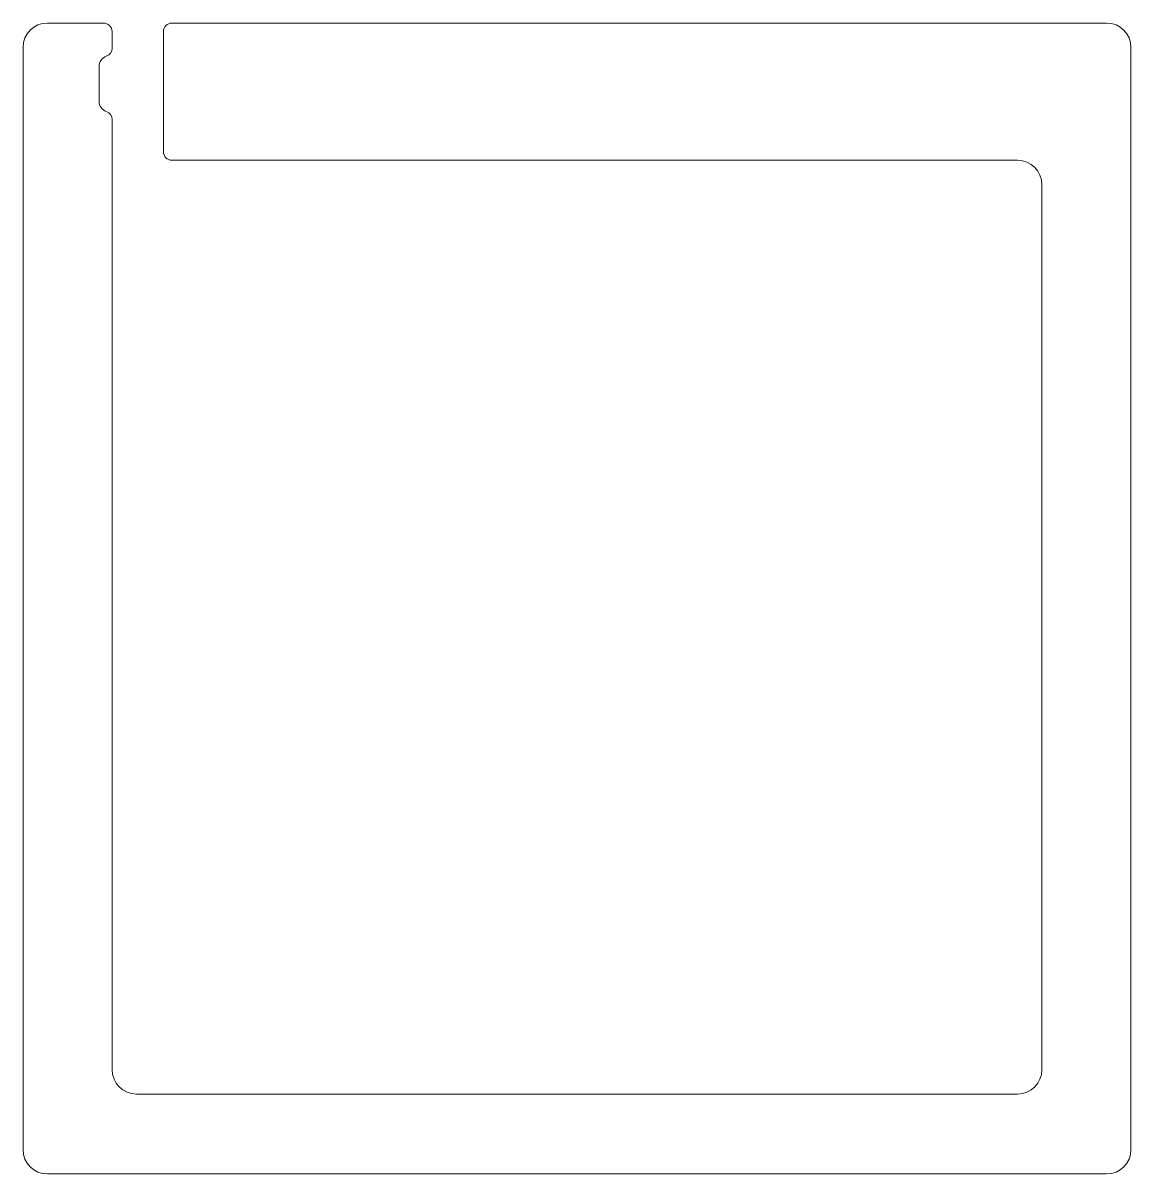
# Model space of a CAD drawing. Header units: inches. Extents: x -6.4 to 6.4, y -6.6 to 6.6.
import ezdxf

# ---------------------------------------------------------------- set-up
doc = ezdxf.new("R2010")
doc.units = ezdxf.units.IN
doc.header["$MEASUREMENT"] = 0

msp = doc.modelspace()

# ---------------------------------------------------------------- linework, layer by layer
at = {"color": 7, "linetype": 'Continuous', "lineweight": 15}
for p, q in [((-5.45, 6.625), (-6.094, 6.625)), ((-5.35, 6.525), (-5.35, 6.337)), ((-4.76, 5.145), (-4.76, 6.525)), ((6.094, 6.625), (-4.66, 6.625)), ((-6.375, 6.344), (-6.375, -6.344)), ((6.375, -6.344), (6.375, 6.344)), ((-5.5, 6.125), (-5.5, 5.725)), ((-5.35, 5.513), (-5.35, 4.778)), ((5.069, 5.045), (-4.66, 5.045)), ((-5.35, 4.778), (-5.35, 4.778)), ((-5.35, 4.764), (-5.35, -5.424)), ((5.35, -5.424), (5.35, 4.764)), ((-5.069, -5.705), (5.069, -5.705)), ((-6.094, -6.625), (6.094, -6.625))]:
    msp.add_line(p, q, dxfattribs=at)
for centre, radius, start, end in [((-6.094, 6.344), 0.281, 90, 180), ((-4.66, 6.525), 0.1, 90, 180), ((6.094, 6.344), 0.281, 0, 90), ((-5.45, 6.525), 0.1, 0, 90), ((-5.375, 6.125), 0.125, 109.4712, 180), ((-5.45, 6.337), 0.1, 289.4712, 0), ((-5.375, 5.725), 0.125, 180, 250.5288), ((-5.45, 5.513), 0.1, 0, 70.5288), ((-4.66, 5.145), 0.1, 180, 270), ((5.069, 4.764), 0.281, 0, 90), ((-5.069, 4.764), 0.281, 177.1865, 180), ((-5.069, -5.424), 0.281, 180, 270), ((5.069, -5.424), 0.281, 270, 0), ((-6.094, -6.344), 0.281, 180, 270), ((6.094, -6.344), 0.281, 270, 0)]:
    msp.add_arc(centre, radius, start, end, dxfattribs=at)

doc.saveas('drawing.dxf')
